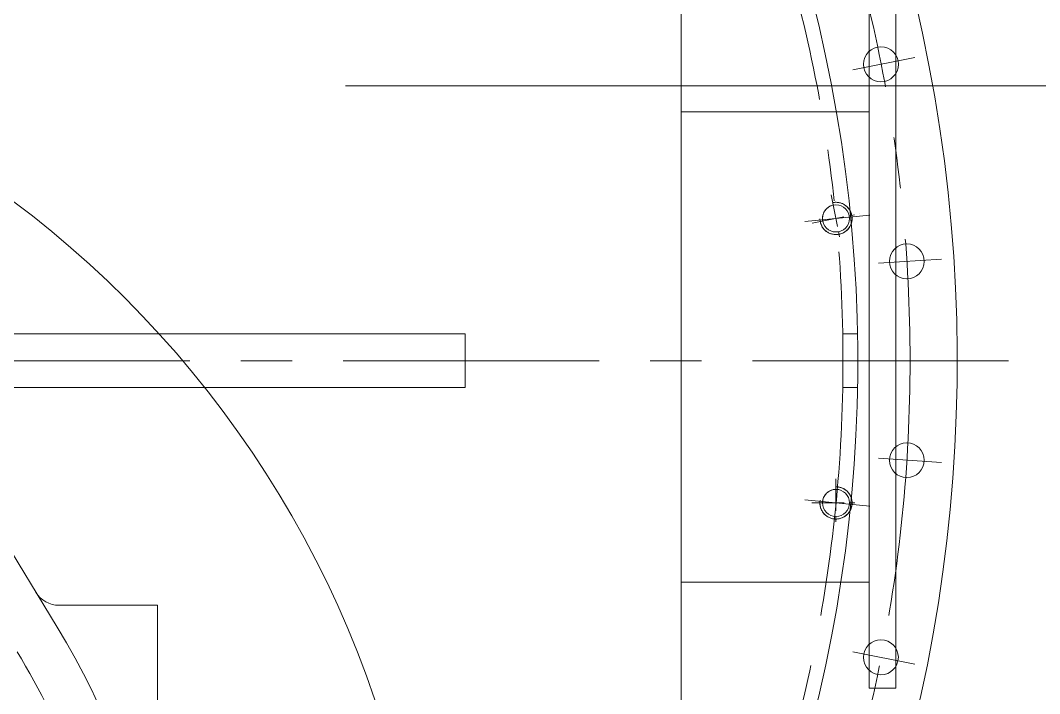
# Model space of a CAD drawing. Header units: inches. Extents: x 0 to 26418, y 0 to 20128.
# Drawn here: x 4297.5 to 4677, y 3852.9 to 4103.4 of the extents above; entities that cross this region are included whole.
import ezdxf

# ---------------------------------------------------------------- set-up
doc = ezdxf.new("R2010")
doc.units = ezdxf.units.IN
doc.header["$MEASUREMENT"] = 0
doc.linetypes.add('CENTER', pattern=[50.8, 31.75, -6.35, 6.35, -6.35])
doc.linetypes.add('点画线', pattern=[18, 12, -2, 2, -2])
for name, color, linetype, lineweight in [('CAXA1', 5, 'CENTER', 5), ('中心线层', 5, 'CENTER', 5), ('粗实线层', 7, 'Continuous', 5), ('细实线层', 7, 'Continuous', 5)]:
    doc.layers.add(name, color=color, linetype=linetype, lineweight=lineweight)

msp = doc.modelspace()

# ---------------------------------------------------------------- linework, layer by layer
at = {"color": 7, "lineweight": 5}
for p, q in [((4613.52, 4206.68), (4613.52, 3854.88)), ((4623.52, 4206.68), (4623.52, 3854.88)), ((4543.52, 4134.48), (4543.52, 3326.75)), ((5018.62, 4079.08), (4418.62, 4079.08)), ((4613.52, 4069.43), (4543.52, 4069.43)), ((4200.18, 4059.99), (4311.22, 3877.59)), ((4598.71, 4034.12), (4598.48, 4033.99)), ((4598.94, 4034.25), (4598.71, 4034.12)), ((4599.18, 4034.36), (4598.94, 4034.25)), ((4599.43, 4034.46), (4599.18, 4034.36)), ((4599.68, 4034.54), (4599.43, 4034.46)), ((4599.93, 4034.61), (4599.68, 4034.54)), ((4600.19, 4034.67), (4599.93, 4034.61)), ((4600.32, 4035.65), (4600.01, 4035.6)), ((4600.01, 4035.6), (4600.01, 4035.6)), ((4600.01, 4035.6), (4600.19, 4034.67)), ((4600.19, 4034.67), (4600.19, 4034.67)), ((4600.63, 4035.69), (4600.32, 4035.65)), ((4600.94, 4035.71), (4600.63, 4035.69)), ((4601.26, 4035.71), (4600.94, 4035.71)), ((4601.57, 4035.7), (4601.26, 4035.71)), ((4601.88, 4035.67), (4601.57, 4035.7)), ((4602.19, 4035.63), (4601.88, 4035.67)), ((4602.5, 4035.57), (4602.19, 4035.63)), ((4602.81, 4035.49), (4602.5, 4035.57)), ((4603.11, 4035.4), (4602.81, 4035.49)), ((4603.4, 4035.29), (4603.11, 4035.4)), ((4603.69, 4035.16), (4603.4, 4035.29)), ((4603.97, 4035.03), (4603.69, 4035.16)), ((4604.25, 4034.87), (4603.97, 4035.03)), ((4604.51, 4034.7), (4604.25, 4034.87)), ((4604.77, 4034.52), (4604.51, 4034.7)), ((4605.01, 4034.33), (4604.77, 4034.52)), ((4605.25, 4034.12), (4605.01, 4034.33)), ((4605.48, 4033.9), (4605.25, 4034.12)), ((4596.16, 4030.31), (4596.14, 4030.05)), ((4596.2, 4030.57), (4596.16, 4030.31)), ((4596.25, 4030.83), (4596.2, 4030.57)), ((4596.31, 4031.09), (4596.25, 4030.83)), ((4596.39, 4031.34), (4596.31, 4031.09)), ((4596.48, 4031.59), (4596.39, 4031.34)), ((4596.59, 4031.83), (4596.48, 4031.59)), ((4596.71, 4032.07), (4596.59, 4031.83)), ((4596.84, 4032.3), (4596.71, 4032.07)), ((4596.98, 4032.52), (4596.84, 4032.3)), ((4597.13, 4032.74), (4596.98, 4032.52)), ((4597.29, 4032.95), (4597.13, 4032.74)), ((4597.47, 4033.15), (4597.29, 4032.95)), ((4597.65, 4033.33), (4597.47, 4033.15)), ((4597.85, 4033.51), (4597.65, 4033.33)), ((4598.05, 4033.68), (4597.85, 4033.51)), ((4598.26, 4033.84), (4598.05, 4033.68)), ((4598.48, 4033.99), (4598.26, 4033.84)), ((4605.69, 4033.67), (4605.48, 4033.9)), ((4605.89, 4033.43), (4605.69, 4033.67)), ((4606.08, 4033.18), (4605.89, 4033.43)), ((4606.25, 4032.92), (4606.08, 4033.18)), ((4606.41, 4032.65), (4606.25, 4032.92)), ((4606.56, 4032.37), (4606.41, 4032.65)), ((4606.69, 4032.08), (4606.56, 4032.37)), ((4606.81, 4031.79), (4606.69, 4032.08)), ((4606.91, 4031.49), (4606.81, 4031.79)), ((4606.99, 4031.19), (4606.91, 4031.49)), ((4607.06, 4030.89), (4606.99, 4031.19)), ((4607.12, 4030.58), (4607.06, 4030.89)), ((4607.15, 4030.26), (4607.12, 4030.58)), ((4607.17, 4029.95), (4607.15, 4030.26)), ((4596.22, 4028.73), (4595.29, 4028.54)), ((4595.29, 4028.54), (4595.29, 4028.54)), ((4595.29, 4028.54), (4595.36, 4028.24)), ((4595.36, 4028.24), (4595.45, 4027.94)), ((4595.45, 4027.94), (4595.55, 4027.64)), ((4595.55, 4027.64), (4595.67, 4027.35)), ((4595.67, 4027.35), (4595.8, 4027.06)), ((4595.8, 4027.06), (4595.94, 4026.78)), ((4595.94, 4026.78), (4596.1, 4026.51)), ((4596.1, 4026.51), (4596.28, 4026.25)), ((4596.14, 4030.05), (4596.13, 4029.78)), ((4596.13, 4029.78), (4596.13, 4029.52)), ((4596.13, 4029.52), (4596.15, 4029.25)), ((4596.15, 4029.25), (4596.18, 4028.99)), ((4596.18, 4028.99), (4596.22, 4028.73)), ((4596.22, 4028.73), (4596.22, 4028.73)), ((4606.17, 4026.38), (4606.33, 4026.65)), ((4606.33, 4026.65), (4606.49, 4026.92)), ((4606.49, 4026.92), (4606.63, 4027.2)), ((4606.63, 4027.2), (4606.75, 4027.49)), ((4606.75, 4027.49), (4606.86, 4027.79)), ((4606.86, 4027.79), (4606.95, 4028.09)), ((4606.95, 4028.09), (4607.03, 4028.39)), ((4607.03, 4028.39), (4607.09, 4028.7)), ((4607.09, 4028.7), (4607.14, 4029.01)), ((4607.14, 4029.01), (4607.17, 4029.32)), ((4607.18, 4029.64), (4607.17, 4029.95)), ((4607.17, 4029.32), (4607.18, 4029.64)), ((4596.28, 4026.25), (4596.47, 4026)), ((4596.47, 4026), (4596.67, 4025.76)), ((4596.67, 4025.76), (4596.88, 4025.53)), ((4596.88, 4025.53), (4597.11, 4025.31)), ((4597.11, 4025.31), (4597.34, 4025.1)), ((4597.34, 4025.1), (4597.59, 4024.91)), ((4597.59, 4024.91), (4597.84, 4024.73)), ((4597.84, 4024.73), (4598.11, 4024.56)), ((4598.11, 4024.56), (4598.38, 4024.41)), ((4598.38, 4024.41), (4598.67, 4024.27)), ((4598.67, 4024.27), (4598.95, 4024.14)), ((4598.95, 4024.14), (4599.25, 4024.03)), ((4599.25, 4024.03), (4599.55, 4023.94)), ((4599.55, 4023.94), (4599.85, 4023.86)), ((4599.85, 4023.86), (4600.16, 4023.8)), ((4600.16, 4023.8), (4600.47, 4023.76)), ((4600.47, 4023.76), (4600.79, 4023.73)), ((4600.79, 4023.73), (4601.1, 4023.72)), ((4601.1, 4023.72), (4601.41, 4023.72)), ((4601.41, 4023.72), (4601.73, 4023.74)), ((4601.73, 4023.74), (4602.04, 4023.78)), ((4602.04, 4023.78), (4602.35, 4023.83)), ((4602.35, 4023.83), (4602.65, 4023.9)), ((4602.35, 4023.83), (4602.35, 4023.83)), ((4602.65, 4023.9), (4602.96, 4023.99)), ((4602.96, 4023.99), (4603.25, 4024.09)), ((4603.25, 4024.09), (4603.55, 4024.2)), ((4603.55, 4024.2), (4603.83, 4024.33)), ((4603.83, 4024.33), (4604.11, 4024.48)), ((4604.11, 4024.48), (4604.38, 4024.64)), ((4604.38, 4024.64), (4604.64, 4024.82)), ((4604.64, 4024.82), (4604.89, 4025)), ((4604.89, 4025), (4605.13, 4025.2)), ((4605.13, 4025.2), (4605.36, 4025.42)), ((4605.36, 4025.42), (4605.58, 4025.64)), ((4605.58, 4025.64), (4605.79, 4025.88)), ((4605.79, 4025.88), (4605.99, 4026.13)), ((4605.99, 4026.13), (4606.17, 4026.38)), ((4463.15, 3986.79), (4255.86, 3986.79)), ((4609.16, 3986.79), (4603.69, 3986.79)), ((4463.15, 3966.79), (4268.04, 3966.79)), ((4609.16, 3966.79), (4603.69, 3966.79)), ((4598, 3927.78), (4597.8, 3927.61)), ((4598.21, 3927.94), (4598, 3927.78)), ((4598.43, 3928.09), (4598.21, 3927.94)), ((4598.65, 3928.23), (4598.43, 3928.09)), ((4598.88, 3928.36), (4598.65, 3928.23)), ((4599.12, 3928.47), (4598.88, 3928.36)), ((4599.37, 3928.57), (4599.12, 3928.47)), ((4599.62, 3928.66), (4599.37, 3928.57)), ((4599.87, 3928.74), (4599.62, 3928.66)), ((4600.13, 3928.8), (4599.87, 3928.74)), ((4600.39, 3928.85), (4600.13, 3928.8)), ((4600.65, 3928.88), (4600.39, 3928.85)), ((4600.91, 3928.9), (4600.65, 3928.88)), ((4601.18, 3928.91), (4600.91, 3928.9)), ((4601.49, 3929.85), (4601.18, 3929.86)), ((4601.18, 3929.86), (4601.18, 3929.86)), ((4601.18, 3929.86), (4601.18, 3928.91)), ((4601.18, 3928.91), (4601.18, 3928.91)), ((4601.81, 3929.82), (4601.49, 3929.85)), ((4602.12, 3929.78), (4601.81, 3929.82)), ((4602.43, 3929.73), (4602.12, 3929.78)), ((4602.73, 3929.65), (4602.43, 3929.73)), ((4603.03, 3929.56), (4602.73, 3929.65)), ((4603.33, 3929.46), (4603.03, 3929.56)), ((4603.62, 3929.34), (4603.33, 3929.46)), ((4603.9, 3929.2), (4603.62, 3929.34)), ((4604.18, 3929.05), (4603.9, 3929.2)), ((4604.45, 3928.89), (4604.18, 3929.05)), ((4604.7, 3928.71), (4604.45, 3928.89)), ((4604.95, 3928.52), (4604.7, 3928.71)), ((4605.19, 3928.32), (4604.95, 3928.52)), ((4605.42, 3928.1), (4605.19, 3928.32)), ((4605.64, 3927.87), (4605.42, 3928.1)), ((4605.84, 3927.63), (4605.64, 3927.87)), ((4596.15, 3924.39), (4596.13, 3924.12)), ((4596.13, 3924.12), (4596.13, 3923.86)), ((4596.19, 3924.65), (4596.15, 3924.39)), ((4596.24, 3924.91), (4596.19, 3924.65)), ((4596.3, 3925.16), (4596.24, 3924.91)), ((4596.37, 3925.42), (4596.3, 3925.16)), ((4596.46, 3925.67), (4596.37, 3925.42)), ((4596.56, 3925.91), (4596.46, 3925.67)), ((4596.68, 3926.15), (4596.56, 3925.91)), ((4596.8, 3926.38), (4596.68, 3926.15)), ((4596.94, 3926.61), (4596.8, 3926.38)), ((4597.09, 3926.83), (4596.94, 3926.61)), ((4597.25, 3927.04), (4597.09, 3926.83)), ((4597.42, 3927.24), (4597.25, 3927.04)), ((4597.61, 3927.43), (4597.42, 3927.24)), ((4597.8, 3927.61), (4597.61, 3927.43)), ((4606.03, 3927.38), (4605.84, 3927.63)), ((4606.21, 3927.12), (4606.03, 3927.38)), ((4606.37, 3926.86), (4606.21, 3927.12)), ((4606.52, 3926.58), (4606.37, 3926.86)), ((4606.66, 3926.3), (4606.52, 3926.58)), ((4606.78, 3926.01), (4606.66, 3926.3)), ((4606.88, 3925.71), (4606.78, 3926.01)), ((4606.97, 3925.41), (4606.88, 3925.71)), ((4607.05, 3925.1), (4606.97, 3925.41)), ((4607.1, 3924.8), (4607.05, 3925.1)), ((4607.15, 3924.48), (4607.1, 3924.8)), ((4607.17, 3924.17), (4607.15, 3924.48)), ((4607.18, 3923.86), (4607.17, 3924.17)), ((4596.13, 3923.86), (4595.18, 3923.86)), ((4595.18, 3923.86), (4595.18, 3923.86)), ((4595.18, 3923.86), (4595.19, 3923.54)), ((4595.19, 3923.54), (4595.21, 3923.23)), ((4595.21, 3923.23), (4595.25, 3922.92)), ((4595.25, 3922.92), (4595.31, 3922.61)), ((4595.31, 3922.61), (4595.38, 3922.3)), ((4595.38, 3922.3), (4595.47, 3922)), ((4595.47, 3922), (4595.58, 3921.71)), ((4595.58, 3921.71), (4595.7, 3921.42)), ((4595.7, 3921.42), (4595.83, 3921.13)), ((4595.83, 3921.13), (4595.98, 3920.86)), ((4595.98, 3920.86), (4596.15, 3920.59)), ((4596.13, 3923.86), (4596.13, 3923.86)), ((4596.15, 3920.59), (4596.32, 3920.33)), ((4596.32, 3920.33), (4596.52, 3920.08)), ((4605.84, 3920.08), (4606.03, 3920.33)), ((4606.03, 3920.33), (4606.21, 3920.59)), ((4606.21, 3920.59), (4606.37, 3920.86)), ((4606.37, 3920.86), (4606.52, 3921.13)), ((4606.52, 3921.13), (4606.66, 3921.42)), ((4606.66, 3921.42), (4606.78, 3921.71)), ((4606.78, 3921.71), (4606.88, 3922)), ((4606.88, 3922), (4606.97, 3922.3)), ((4606.97, 3922.3), (4607.05, 3922.61)), ((4607.05, 3922.61), (4607.1, 3922.92)), ((4607.1, 3922.92), (4607.15, 3923.23)), ((4607.15, 3923.23), (4607.17, 3923.54)), ((4607.17, 3923.54), (4607.18, 3923.86)), ((4596.52, 3920.08), (4596.72, 3919.84)), ((4596.72, 3919.84), (4596.94, 3919.61)), ((4596.94, 3919.61), (4597.16, 3919.4)), ((4597.16, 3919.4), (4597.4, 3919.19)), ((4597.4, 3919.19), (4597.65, 3919)), ((4597.65, 3919), (4597.91, 3918.82)), ((4597.91, 3918.82), (4598.18, 3918.66)), ((4598.18, 3918.66), (4598.45, 3918.51)), ((4598.45, 3918.51), (4598.74, 3918.38)), ((4598.74, 3918.38), (4599.03, 3918.26)), ((4599.03, 3918.26), (4599.32, 3918.15)), ((4599.32, 3918.15), (4599.63, 3918.06)), ((4599.63, 3918.06), (4599.93, 3917.99)), ((4599.93, 3917.99), (4600.24, 3917.93)), ((4600.24, 3917.93), (4600.55, 3917.89)), ((4600.55, 3917.89), (4600.86, 3917.87)), ((4600.86, 3917.87), (4601.18, 3917.86)), ((4601.18, 3917.86), (4601.49, 3917.87)), ((4601.18, 3917.86), (4601.18, 3917.86)), ((4601.49, 3917.87), (4601.81, 3917.89)), ((4601.81, 3917.89), (4602.12, 3917.93)), ((4602.12, 3917.93), (4602.43, 3917.99)), ((4602.43, 3917.99), (4602.73, 3918.06)), ((4602.73, 3918.06), (4603.03, 3918.15)), ((4603.03, 3918.15), (4603.33, 3918.26)), ((4603.33, 3918.26), (4603.62, 3918.38)), ((4603.62, 3918.38), (4603.9, 3918.51)), ((4603.9, 3918.51), (4604.18, 3918.66)), ((4604.18, 3918.66), (4604.45, 3918.82)), ((4604.45, 3918.82), (4604.7, 3919)), ((4604.7, 3919), (4604.95, 3919.19)), ((4604.95, 3919.19), (4605.19, 3919.4)), ((4605.19, 3919.4), (4605.42, 3919.61)), ((4605.42, 3919.61), (4605.64, 3919.84)), ((4605.64, 3919.84), (4605.84, 3920.08)), ((4613.52, 3894.38), (4543.52, 3894.38)), ((4311.85, 3885.78), (4348.51, 3885.78)), ((4348.51, 3885.78), (4348.51, 3817.78)), ((4623.52, 3854.88), (4613.52, 3854.88))]:
    msp.add_line(p, q, dxfattribs=at)
for centre, radius in [((4063.52, 3726.75), 386.26), ((4617.92, 4087.08), 6.5), ((4601.18, 4029.72), 5.05), ((4627.57, 4013.74), 6.5), ((4627.56, 3939.76), 6.5), ((4601.18, 3923.86), 5.05), ((4617.9, 3866.42), 6.5)]:
    msp.add_circle(centre, radius, dxfattribs=at)
for centre, radius, start, end in [((4063.78, 3976.79), 582.5, 301.35579, 238.58501), ((4063.25, 3976.79), 546, 303.5084, 236.556), ((4311.85, 3895.78), 10, 211.3333, 270), ((4063.52, 3726.79), 290, 148.6687, 31.3333)]:
    msp.add_arc(centre, radius, start, end, dxfattribs=at)
msp.add_open_spline([(4478.58, 4391.59), (4443.49, 4429.16), (4363.33, 4496.48), (4220.7, 4564.04), (4063.25, 4591.2), (3902.94, 4574.79), (3750.86, 4517.6), (3617.58, 4422.13), (3512.8, 4294.15), (3444.25, 4142.25), (3415.61, 3976.34), (3435.07, 3807.87), (3495.96, 3648.67), (3597.19, 3509.91), (3731.64, 3401.31), (3890.72, 3330.93), (4063.7, 3303.42), (4238.96, 3322.51), (4404.48, 3386.32), (4548.54, 3491.77), (4661.39, 3631.55), (4734.59, 3796.86), (4752.87, 3916.58), (4754.54, 3976.52)], degree=3, knots=[0, 0, 0, 0, 6187.666026, 12450.355458, 18783.77638, 25175.55398, 31622.065679, 38124.713595, 44683.237858, 51298.550922, 57973.870728, 64697.019294, 71462.748657, 78273.501796, 85129.278897, 92030.080145, 98977.285843, 105969.701152, 113006.622999, 120087.951186, 127214.495945, 134386.492849, 141603.663266, 141603.663266, 141603.663266, 141603.663266], dxfattribs=at)
at = {"layer": 'CAXA1', "linetype": 'CENTER', "lineweight": 5, "ltscale": 3}
for p, q in [((4607.51, 4085.01), (4630.55, 4089.59)), ((4589.62, 4028.58), (4613.73, 4030.95)), ((4616.98, 4013.04), (4640.42, 4014.58)), ((4665.38, 3976.79), (3469.38, 3976.79)), ((4616.98, 3940.46), (4640.42, 3938.92)), ((4589.62, 3925), (4613.73, 3922.62)), ((4607.5, 3868.49), (4630.54, 3863.91))]:
    msp.add_line(p, q, dxfattribs=at)
for radius in [565, 540]:
    msp.add_circle((4063.78, 3976.79), radius, dxfattribs=at)
msp.add_arc((4063.52, 3726.79), 272.5, 148.6693, 31.3334, dxfattribs=at)
at = {"layer": '中心线层', "color": 7, "linetype": '点画线', "lineweight": 5}
for p, q in [((4599.42, 4038.54), (4602.93, 4020.89)), ((4592.35, 4027.96), (4610.01, 4031.47)), ((4601.18, 3932.86), (4601.18, 3914.86)), ((4592.18, 3923.86), (4610.18, 3923.86))]:
    msp.add_line(p, q, dxfattribs=at)
at = {"layer": '粗实线层', "color": 7, "lineweight": 5}
msp.add_line((4463.15, 3986.79), (4463.15, 3966.79), dxfattribs=at)
at = {"layer": '细实线层', "color": 7, "lineweight": 5}
for centre, start, end in [((4601.18, 4029.72), 181.25, 101.25), ((4601.18, 3923.86), 170, 90)]:
    msp.add_arc(centre, 6, start, end, dxfattribs=at)

doc.saveas('drawing.dxf')
